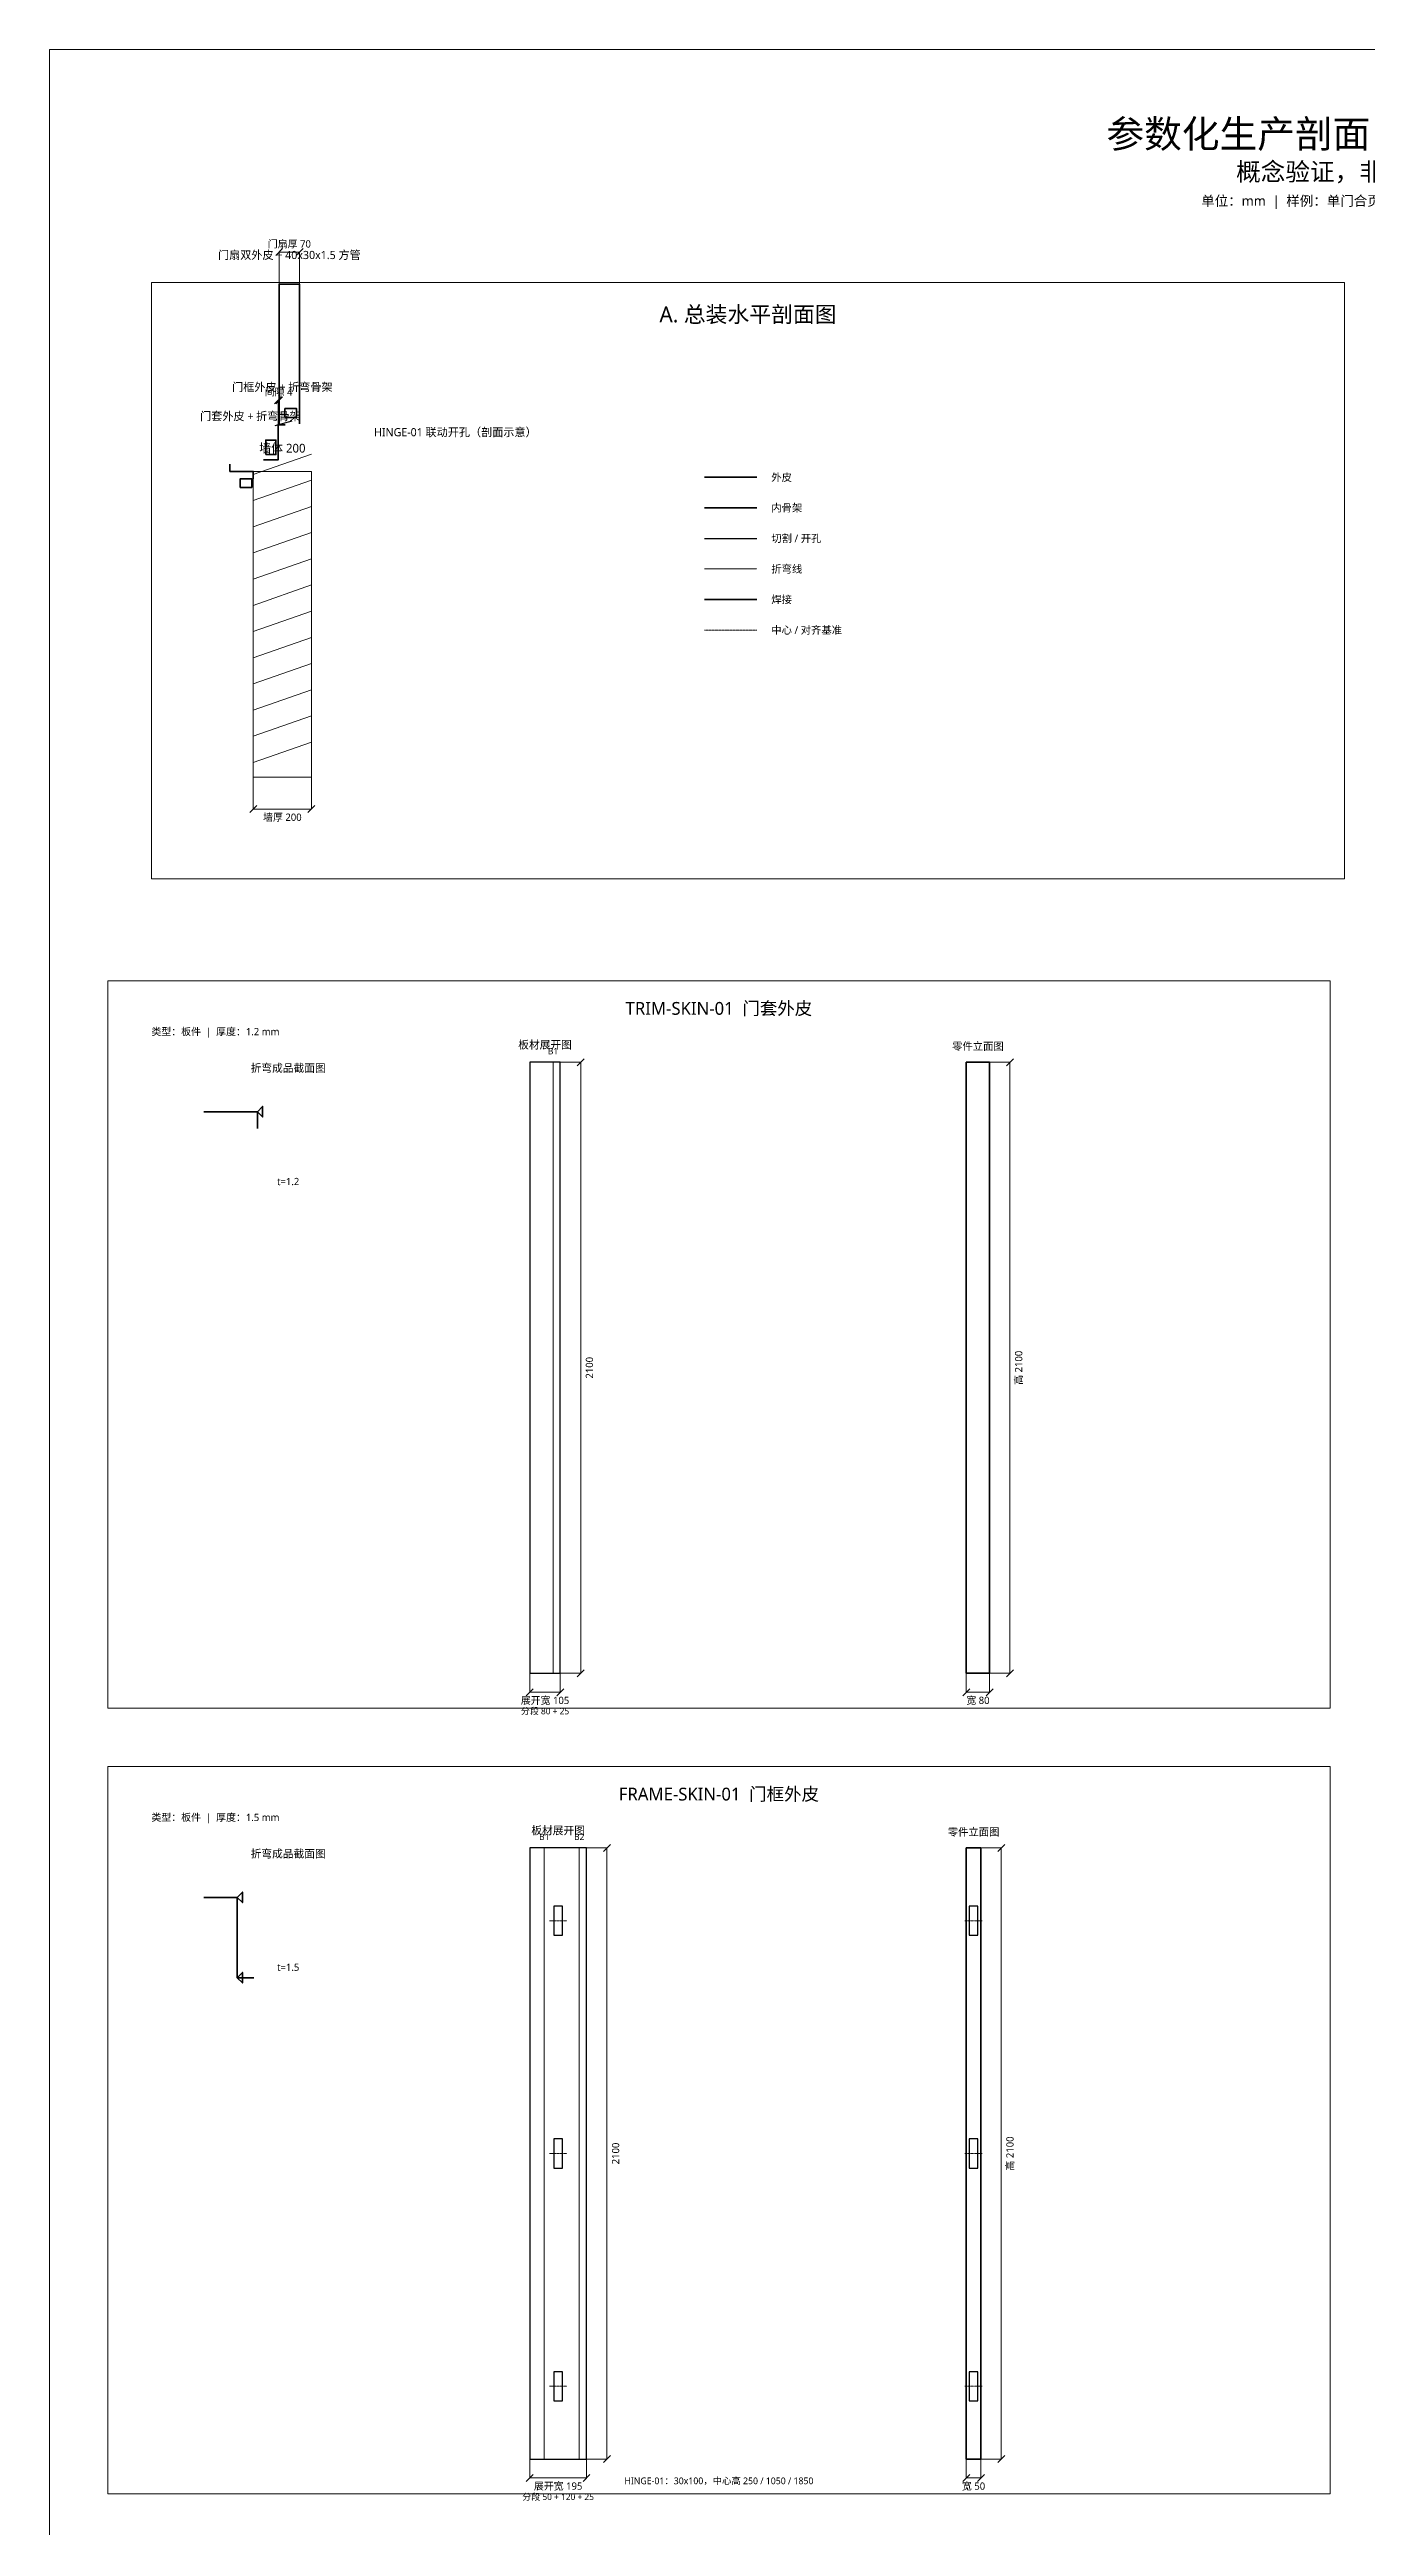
# Model space of a CAD drawing. Header units: millimetres. Extents: x -200 to 8800, y 0 to 16200.
# Drawn here: x -200 to 4325, y 7688 to 16200 of the extents above; entities that cross this region are included whole.
import ezdxf
from ezdxf.enums import TextEntityAlignment as Align

# ---------------------------------------------------------------- set-up
doc = ezdxf.new("R2010")
doc.units = ezdxf.units.MM
doc.linetypes.add('CENTER', pattern=[5.08, 3.175, -0.635, 0.635, -0.635])
doc.linetypes.add('DASHED', pattern=[1.524, 1.27, -0.254])
for name, color, linetype, lineweight in [('BEND', 6, 'DASHED', 18), ('CENTER', 4, 'CENTER', 13), ('CUT', 1, 'Continuous', 30), ('DIM', 250, 'Continuous', 13), ('REF-WALL', 8, 'Continuous', 18), ('SKELETON', 3, 'Continuous', 35), ('SKIN', 5, 'Continuous', 35), ('TEXT', 250, 'Continuous', 18), ('WELD', 30, 'Continuous', 35)]:
    doc.layers.add(name, color=color, linetype=linetype, lineweight=lineweight)
doc.styles.add('CN', font='msyh.ttc')

msp = doc.modelspace()

# ---------------------------------------------------------------- linework, layer by layer
at = {"layer": 'BEND'}
for p, q in [((2050, 14415), (2230, 14415)), ((1530, 10620), (1530, 12720)), ((1500, 7920), (1500, 10020)), ((1620, 7920), (1620, 10020))]:
    msp.add_line(p, q, dxfattribs=at)
at = {"layer": 'CENTER'}
for p, q in [((2050, 14205), (2230, 14205)), ((1517.5, 9770), (1577.5, 9770)), ((2945, 9770), (3005, 9770)), ((1517.5, 8970), (1577.5, 8970)), ((2945, 8970), (3005, 8970)), ((1517.5, 8170), (1577.5, 8170)), ((2945, 8170), (3005, 8170))]:
    msp.add_line(p, q, dxfattribs=at)
at = {"layer": 'CUT'}
for p, q in [((575, 14908), (634, 14924)), ((2050, 14520), (2230, 14520))]:
    msp.add_line(p, q, dxfattribs=at)
for points in [[(1450, 10620), (1555, 10620), (1555, 12720), (1450, 12720)], [(1450, 7920), (1645, 7920), (1645, 10020), (1450, 10020)], [(1532.5, 9720), (1562.5, 9720), (1562.5, 9820), (1532.5, 9820)], [(2960, 9720), (2990, 9720), (2990, 9820), (2960, 9820)], [(1532.5, 8920), (1562.5, 8920), (1562.5, 9020), (1532.5, 9020)], [(2960, 8920), (2990, 8920), (2990, 9020), (2960, 9020)], [(1532.5, 8120), (1562.5, 8120), (1562.5, 8220), (1532.5, 8220)], [(2960, 8120), (2990, 8120), (2990, 8220), (2960, 8220)]]:
    msp.add_lwpolyline(points, close=True, dxfattribs=at)
at = {"layer": 'DIM'}
for p, q in [((577, 15492), (601, 15516)), ((589, 15394), (589, 15504)), ((589, 15504), (659, 15504)), ((647, 15492), (671, 15516)), ((659, 15394), (659, 15504)), ((573, 14983), (597, 15007)), ((577, 14983), (601, 15007)), ((585, 14910), (585, 14995)), ((585, 14995), (589, 14995)), ((589, 14910), (589, 14995)), ((500, 13700), (500, 13590)), ((700, 13700), (700, 13590)), ((488, 13578), (512, 13602)), ((500, 13590), (700, 13590)), ((688, 13578), (712, 13602)), ((1555, 12720), (1625, 12720)), ((1613, 12708), (1637, 12732)), ((1625, 10620), (1625, 12720)), ((3030, 12720), (3100, 12720)), ((3088, 12708), (3112, 12732)), ((3100, 10620), (3100, 12720)), ((1438, 10543), (1462, 10567)), ((1450, 10620), (1450, 10555)), ((1450, 10555), (1555, 10555)), ((1543, 10543), (1567, 10567)), ((1555, 10620), (1555, 10555)), ((1555, 10620), (1625, 10620)), ((1613, 10608), (1637, 10632)), ((2938, 10543), (2962, 10567)), ((2950, 10620), (2950, 10555)), ((2950, 10555), (3030, 10555)), ((3018, 10543), (3042, 10567)), ((3030, 10620), (3030, 10555)), ((3030, 10620), (3100, 10620)), ((3088, 10608), (3112, 10632)), ((1645, 10020), (1715, 10020)), ((1703, 10008), (1727, 10032)), ((1715, 7920), (1715, 10020)), ((3000, 10020), (3070, 10020)), ((3058, 10008), (3082, 10032)), ((3070, 7920), (3070, 10020)), ((1450, 7920), (1450, 7855)), ((1645, 7920), (1645, 7855)), ((1645, 7920), (1715, 7920)), ((1703, 7908), (1727, 7932)), ((2950, 7920), (2950, 7855)), ((3000, 7920), (3000, 7855)), ((3000, 7920), (3070, 7920)), ((3058, 7908), (3082, 7932)), ((1438, 7843), (1462, 7867)), ((1450, 7855), (1645, 7855)), ((1633, 7843), (1657, 7867)), ((2938, 7843), (2962, 7867)), ((2950, 7855), (3000, 7855)), ((2988, 7843), (3012, 7867))]:
    msp.add_line(p, q, dxfattribs=at)
at = {"layer": 'REF-WALL'}
for p, q in [((500, 14740), (700, 14810)), ((500, 14650), (700, 14720)), ((500, 14560), (700, 14630)), ((500, 14470), (700, 14540)), ((500, 14380), (700, 14450)), ((500, 14290), (700, 14360)), ((500, 14200), (700, 14270)), ((500, 14110), (700, 14180)), ((500, 14020), (700, 14090)), ((500, 13930), (700, 14000)), ((500, 13840), (700, 13910)), ((500, 13750), (700, 13820))]:
    msp.add_line(p, q, dxfattribs=at)
for points in [[(-200, 0), (8800, 0), (8800, 16200), (-200, 16200)], [(150, 13350), (4250, 13350), (4250, 15400), (150, 15400)], [(500, 13700), (700, 13700), (700, 14750), (500, 14750)], [(0, 10500), (4200, 10500), (4200, 13000), (0, 13000)], [(0, 7800), (4200, 7800), (4200, 10300), (0, 10300)]]:
    msp.add_lwpolyline(points, close=True, dxfattribs=at)
at = {"layer": 'SKELETON'}
msp.add_line((2050, 14625), (2230, 14625), dxfattribs=at)
for points in [[(609, 14936), (649, 14936), (649, 14966), (609, 14966)], [(543, 14808), (578, 14808), (578, 14858), (543, 14858)], [(455, 14695), (495, 14695), (495, 14725), (455, 14725)]]:
    msp.add_lwpolyline(points, close=True, dxfattribs=at)
at = {"layer": 'SKIN'}
for p, q in [((589, 14914), (589, 15394)), ((589, 15394), (659, 15394)), ((659, 14914), (659, 15394)), ((2050, 14730), (2230, 14730))]:
    msp.add_line(p, q, dxfattribs=at)
for points in [[(535, 14790), (585, 14790), (585, 14910), (610, 14910)], [(420, 14775), (420, 14750), (500, 14750), (500, 14725)], [(330, 12550), (514, 12550), (514, 12492.5)], [(330, 9850), (445, 9850), (445, 9574), (502.5, 9574)]]:
    msp.add_lwpolyline(points, dxfattribs=at)
for points in [[(2950, 10620), (3030, 10620), (3030, 12720), (2950, 12720)], [(2950, 7920), (3000, 7920), (3000, 10020), (2950, 10020)]]:
    msp.add_lwpolyline(points, close=True, dxfattribs=at)
at = {"layer": 'WELD'}
msp.add_line((2050, 14310), (2230, 14310), dxfattribs=at)
for points in [[(514, 12550), (532, 12568), (532, 12532)], [(445, 9850), (463, 9868), (463, 9832)], [(445, 9574), (463, 9592), (463, 9556)]]:
    msp.add_lwpolyline(points, close=True, dxfattribs=at)

# ---------------------------------------------------------------- texts
at = {"layer": 'BEND', "style": 'CN'}
for s, p in [('B1', (1530, 12758)), ('B1', (1500, 10058)), ('B2', (1620, 10058))]:
    msp.add_text(s, height=22, dxfattribs=at).set_placement(p, align=Align.MIDDLE_CENTER)
at = {"layer": 'CUT', "style": 'CN'}
for s, height, p in [('概念验证，非生产依据', 62, (4300, 15780)), ('HINGE-01：30x100，中心高 250 / 1050 / 1850', 23, (2100, 7845))]:
    msp.add_text(s, height=height, dxfattribs=at).set_placement(p, align=Align.MIDDLE_CENTER)
msp.add_text('HINGE-01 联动开孔（剖面示意）', height=28, dxfattribs=at).set_placement((915, 14885), align=Align.MIDDLE_LEFT)
at = {"layer": 'DIM', "style": 'CN'}
for s, p in [('门扇厚 70', (624, 15532)), ('间隙 4', (587, 15023)), ('墙厚 200', (600, 13562)), ('展开宽 105', (1502.5, 10527)), ('宽 80', (2990, 10527)), ('展开宽 195', (1547.5, 7827)), ('宽 50', (2975, 7827))]:
    msp.add_text(s, height=25, dxfattribs=at).set_placement(p, align=Align.MIDDLE_CENTER)
for s, p in [('2100', (1655, 11670)), ('高 2100', (3130, 11670)), ('高 2100', (3100, 8970)), ('2100', (1745, 8970))]:
    msp.add_text(s, height=25, rotation=90, dxfattribs=at).set_placement(p, align=Align.MIDDLE_CENTER)
at = {"layer": 'TEXT', "style": 'CN'}
for s, height, p in [('参数化生产剖面 CAD 概念验证', 95, (4300, 15910)), ('单位：mm  |  样例：单门合页边  |  版本：PROOF-V1', 34, (4300, 15680)), ('门扇双外皮 + 40x30x1.5 方管', 28, (624, 15494)), ('A. 总装水平剖面图', 55, (2200, 15290)), ('门框外皮 + 折弯骨架', 28, (600, 15040)), ('门套外皮 + 折弯骨架', 28, (490, 14940)), ('墙体 200', 30, (600, 14830)), ('TRIM-SKIN-01  门套外皮', 44, (2100, 12905)), ('板材展开图', 27, (1502.5, 12780)), ('零件立面图', 26, (2990, 12775)), ('折弯成品截面图', 27, (620, 12700)), ('t=1.2', 25, (620, 12310)), ('分段 80 + 25', 22, (1502.5, 10490)), ('FRAME-SKIN-01  门框外皮', 44, (2100, 10205)), ('板材展开图', 27, (1547.5, 10080)), ('零件立面图', 26, (2975, 10075)), ('折弯成品截面图', 27, (620, 10000)), ('t=1.5', 25, (620, 9610)), ('分段 50 + 120 + 25', 22, (1547.5, 7790))]:
    msp.add_text(s, height=height, dxfattribs=at).set_placement(p, align=Align.MIDDLE_CENTER)
for s, height, p in [('外皮', 26, (2280, 14730)), ('内骨架', 26, (2280, 14625)), ('切割 / 开孔', 26, (2280, 14520)), ('折弯线', 26, (2280, 14415)), ('焊接', 26, (2280, 14310)), ('中心 / 对齐基准', 26, (2280, 14205)), ('类型：板件  |  厚度：1.2 mm', 25, (150, 12825)), ('类型：板件  |  厚度：1.5 mm', 25, (150, 10125))]:
    msp.add_text(s, height=height, dxfattribs=at).set_placement(p, align=Align.MIDDLE_LEFT)

doc.saveas('drawing.dxf')
